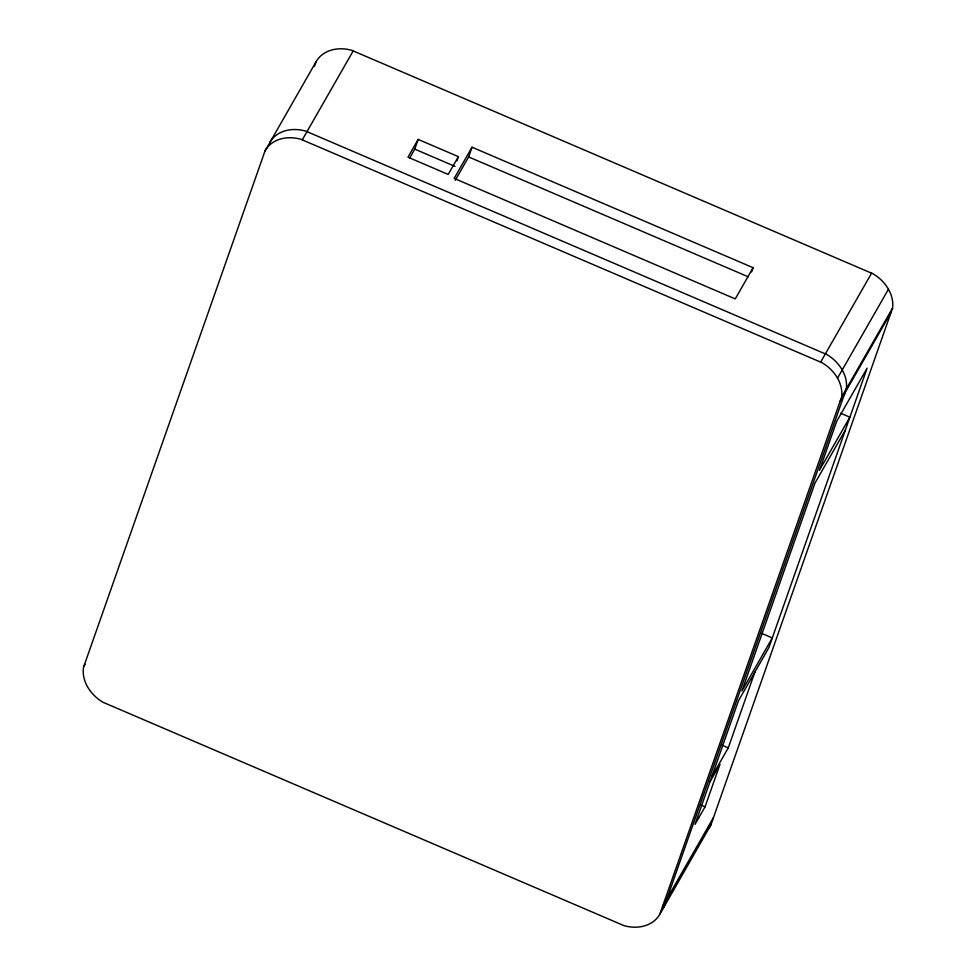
<?xml version="1.0" encoding="UTF-8"?>
<svg xmlns="http://www.w3.org/2000/svg" width="976" height="976" viewBox="0 0 976 976"><rect width="100%" height="100%" fill="white"/><g stroke="black" fill="none" stroke-linecap="round" stroke-linejoin="round"><path stroke-width="1.46" d="M83.729 666.718L83.436 667.962A36.539 28.951 29.8 0 0 102.944 702.244L624.091 925.687A36.539 28.951 29.8 0 0 659.434 914.915L710.918 824.854L892.564 308.099A36.539 28.951 29.8 0 0 873.056 273.805L351.775 50.313A36.539 28.951 29.8 0 0 316.431 61.085L264.947 151.146L83.729 666.718L85.071 664.375M844.533 394.353L844.826 393.108M314.37 66.527L315.882 62.22M409.664 158.014L414.763 149.121L418.179 139.409L458.391 156.648L456.927 160.82M455.231 180.316L468.626 156.929L472.042 147.205L753.106 267.705L751.642 271.877M659.983 913.78L841.629 397.025L892.564 308.099M840.678 413.251L849.876 417.191L819.474 470.273L836.7 421.29L867.103 368.208L768.881 647.637L738.478 700.731L695.022 824.342L705.05 806.835L720.032 764.208L710.003 781.727M711.809 776.591L728.267 747.86L754.924 671.988M264.947 151.146L265.496 150.011A36.539 28.951 29.8 0 1 300.84 139.251L822.121 362.743A36.539 28.951 29.8 0 1 841.629 397.025M269.657 142.935L270.206 141.801A36.539 28.951 29.8 0 1 305.549 131.04L826.831 354.532A36.539 28.951 29.8 0 1 846.326 388.814L664.144 906.704A36.539 28.951 29.8 0 1 661.435 910.291M710.918 824.854L710.369 825.989A36.539 28.951 29.8 0 1 707.673 829.563M302.328 139.763L353.251 50.825M418.179 139.409L407.992 157.197L448.204 174.436L458.391 156.648M472.042 147.205L454.182 178.401L735.233 298.9L753.106 267.705M820.718 362.011L871.653 273.085M837.518 378.163L888.453 289.238M840.116 401.319L891.051 312.381M845.375 430.013L814.972 483.108L741.894 691.008L772.284 637.926L761.78 633.412M662.545 906.509L713.468 817.583M468.626 156.929L748.287 276.83M414.763 149.121L454.975 166.371M721.691 745.042L728.267 747.86M701.11 805.139L705.05 806.835"/></g></svg>
